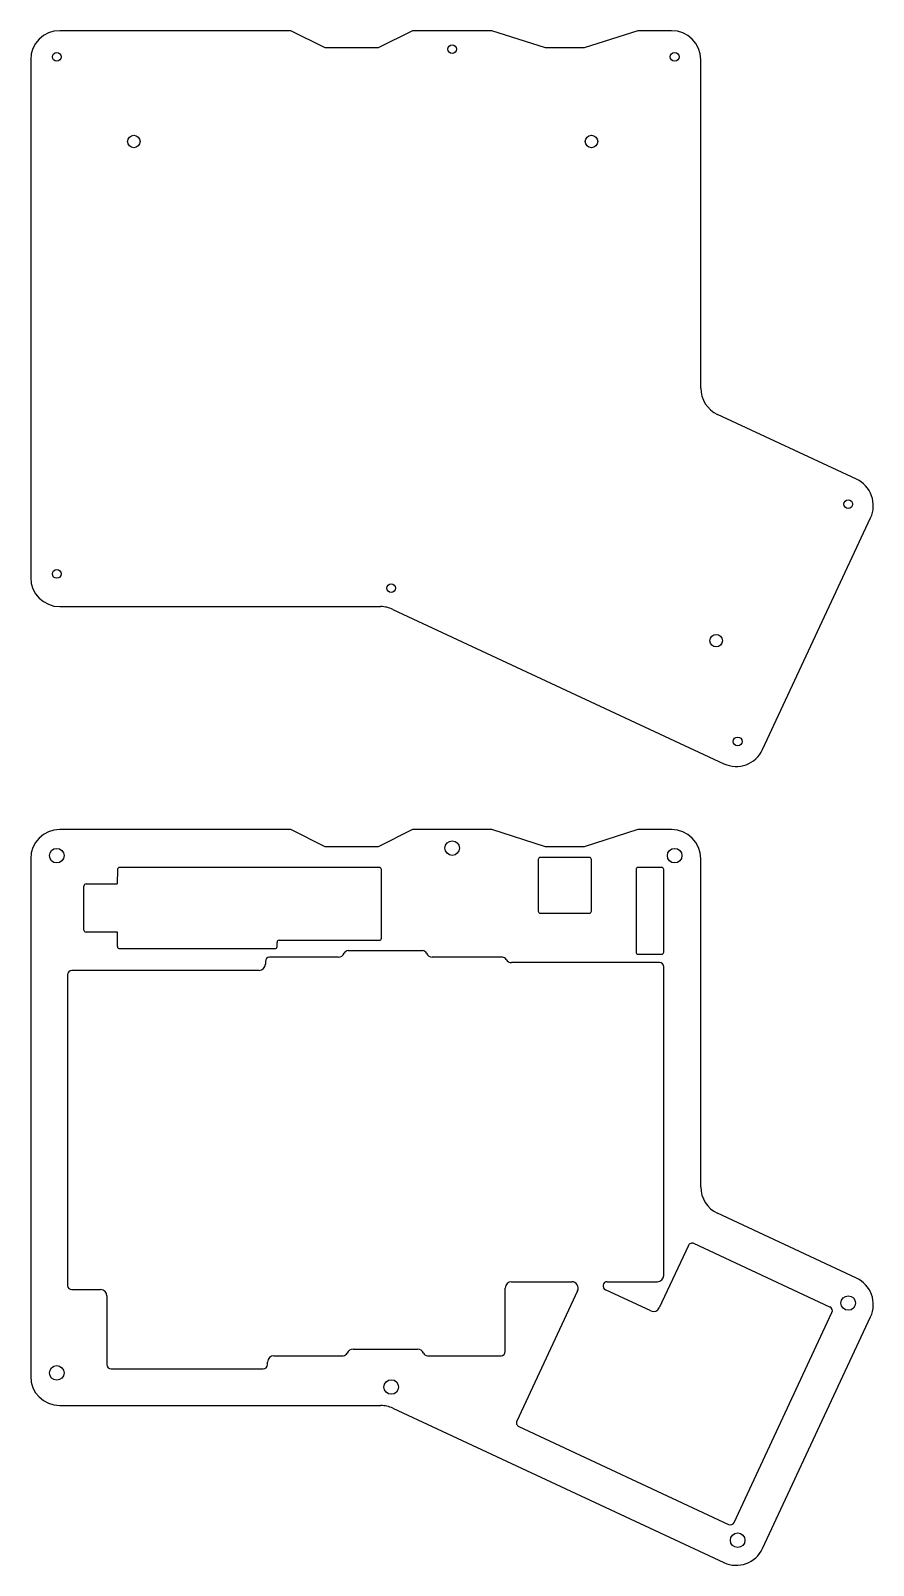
# Model space of a CAD drawing. Extents: x -270 to 328, y -806 to 376.
# Drawn here: x -87.2 to 115.4, y -192 to 176.8 of the extents above; entities that cross this region are included whole.
import ezdxf

# ---------------------------------------------------------------- set-up
doc = ezdxf.new("R2010")
doc.units = 0
doc.layers.get('0').update_dxf_attribs({"linetype": 'CONTINUOUS'})

msp = doc.modelspace()

# ---------------------------------------------------------------- linework, layer by layer
for p, q in [((-24.66, 176.84), (-80.17, 176.84)), ((66.92, 176.84), (58.8, 176.84)), ((-3.66, 172.72), (-16.36, 172.72)), ((45.92, 172.72), (36.58, 172.72)), ((-66.3, -24.79), (-66.36, -28.25)), ((-66.3, -43.29), (-66.3, -39.83))]:
    msp.add_line(p, q)
at = {"color": 7, "linetype": 'Continuous'}
for p, q in [((-16.36, 172.72), (-24.66, 176.84)), ((4.62, 176.84), (-3.66, 172.72)), ((23.7, 176.84), (4.62, 176.84)), ((36.58, 172.72), (23.7, 176.84)), ((58.8, 176.84), (45.92, 172.72)), ((-87.17, 169.84), (-87.17, 45.41)), ((73.92, 90.95), (73.92, 169.84)), ((111.37, 69.03), (77.96, 84.6)), ((88.79, 4.04), (114.75, 59.72)), ((-80.17, 38.41), (-3.04, 38.41)), ((-0.08, 37.75), (79.49, 0.66)), ((-24.66, -15.18), (-80.17, -15.18)), ((-16.36, -19.29), (-24.66, -15.18)), ((4.62, -15.18), (-3.65, -19.29)), ((23.7, -15.18), (4.62, -15.18)), ((36.58, -19.29), (23.7, -15.18)), ((58.8, -15.18), (45.92, -19.29)), ((66.92, -15.18), (58.8, -15.18)), ((-3.65, -19.29), (-16.36, -19.29)), ((47.14, -21.89), (35.37, -21.89)), ((45.92, -19.29), (36.58, -19.29)), ((-87.17, -22.18), (-87.17, -146.61)), ((-3.36, -24.29), (-65.8, -24.29)), ((-2.86, -41.29), (-2.86, -24.79)), ((34.87, -22.39), (34.87, -34.79)), ((47.64, -34.79), (47.64, -22.39)), ((58.36, -24.79), (58.36, -44.64)), ((64.51, -24.29), (58.86, -24.29)), ((65.01, -44.64), (65.01, -24.79)), ((73.92, -101.07), (73.92, -22.18)), ((-74.36, -39.32), (-74.36, -28.75)), ((-73.86, -28.25), (-66.36, -28.25)), ((35.37, -35.29), (47.14, -35.29)), ((-66.3, -39.83), (-73.86, -39.82)), ((-65.8, -43.79), (-28.44, -43.79)), ((-27.94, -43.29), (-27.94, -42.29)), ((-27.44, -41.79), (-3.36, -41.79)), ((-30.74, -46.89), (-30.74, -47.52)), ((-13.22, -45.87), (-29.73, -45.87)), ((7.03, -44.29), (-10.86, -44.29)), ((26.24, -45.87), (9.39, -45.87)), ((64, -47.14), (28.44, -47.14)), ((58.86, -45.14), (64.51, -45.14)), ((-78.28, -50.05), (-78.28, -124.76)), ((-32.27, -49.05), (-77.28, -49.05)), ((65.01, -122.35), (65.01, -48.16)), ((111.37, -122.99), (77.96, -107.41)), ((70.94, -115.17), (63.95, -130.14)), ((104.97, -129.93), (72.29, -114.68)), ((26.91, -140.62), (26.91, -125.38)), ((28.44, -123.85), (42.92, -123.85)), ((51.44, -123.85), (63.51, -123.85)), ((-77.28, -125.76), (-70.37, -125.76)), ((-68.84, -127.28), (-68.84, -143.79)), ((44.3, -126.02), (29.7, -157.33)), ((61.92, -130.88), (51.01, -125.79)), ((81.96, -181.7), (105.46, -131.28)), ((88.79, -187.97), (114.75, -132.29)), ((-9.66, -140.04), (5.83, -140.04)), ((-30.24, -143.79), (-30.24, -143.16)), ((-28.71, -141.63), (-12.02, -141.63)), ((8.19, -141.63), (25.9, -141.63)), ((-67.83, -144.81), (-31.25, -144.81)), ((-80.17, -153.61), (-3.04, -153.61)), ((-0.08, -154.26), (79.49, -191.36)), ((30.19, -158.68), (80.61, -182.19))]:
    msp.add_line(p, q, dxfattribs=at)
for centre, radius in [((14.16, 172.39), 1.05), ((-80.91, 170.57), 1.05), ((67.65, 170.57), 1.05), ((-62.36, 150.22), 1.5), ((47.64, 150.22), 1.5), ((109.39, 63.04), 1.05), ((-80.91, 46.26), 1.05), ((-0.5, 42.85), 1.05), ((77.64, 30.22), 1.5), ((82.8, 6.02), 1.05), ((14.16, -19.62), 1.75), ((-80.91, -21.44), 1.75), ((67.65, -21.44), 1.75), ((109.39, -128.98), 1.75), ((-80.91, -145.76), 1.75), ((-0.5, -149.16), 1.75), ((82.8, -185.99), 1.75)]:
    msp.add_circle(centre, radius, dxfattribs=at)
for centre, radius, start, end in [((-80.17, 169.84), 7, 90, 180), ((66.92, 169.84), 7, 0, 90), ((80.92, 90.95), 7, 180, 245.0019), ((108.41, 62.68), 7, 335.0002, 65.0019), ((-80.17, 45.41), 7, 180, 270), ((-3.04, 31.41), 7, 65.0046, 90), ((82.45, 7), 7, 245.0046, 335.0002), ((-80.17, -22.18), 7, 90, 180), ((66.92, -22.18), 7, 0, 90), ((35.37, -22.39), 0.5, 90, 180), ((47.14, -22.39), 0.5, 0, 90), ((-65.8, -24.79), 0.5, 90, 180), ((-3.36, -24.79), 0.5, 0, 90), ((58.86, -24.79), 0.5, 90, 180), ((64.51, -24.79), 0.5, 0, 90), ((-73.86, -28.75), 0.5, 90, 180), ((35.37, -34.79), 0.5, 180, 270), ((47.14, -34.79), 0.5, 270, 0), ((-73.86, -39.32), 0.5, 180, 270), ((-65.8, -43.29), 0.5, 180, 270), ((-28.44, -43.29), 0.5, 270, 0), ((-27.44, -42.29), 0.5, 90, 180), ((-3.36, -41.29), 0.5, 270, 0), ((-32.27, -47.52), 1.52, 270, 0), ((-29.73, -46.89), 1.02, 90, 180), ((-13.22, -44.35), 1.52, 270, 337.9757), ((-10.86, -45.3), 1.02, 90, 157.9757), ((7.03, -45.3), 1.02, 22.0243, 90), ((9.39, -44.35), 1.52, 202.0243, 270), ((26.24, -46.89), 1.02, 30, 90), ((28.44, -45.62), 1.52, 210, 270), ((58.86, -44.64), 0.5, 180, 270), ((64, -48.16), 1.02, 0, 90), ((64.51, -44.64), 0.5, 270, 0), ((-77.28, -50.05), 1, 90, 180), ((80.92, -101.07), 7, 180, 245.0019), ((71.86, -115.6), 1.02, 64.9737, 154.9737), ((-77.28, -124.76), 1, 180, 270), ((28.44, -125.38), 1.52, 90, 180), ((42.92, -125.38), 1.52, 335, 90), ((51.44, -124.87), 1.02, 90, 245), ((63.51, -122.35), 1.5, 270, 0), ((108.41, -129.33), 7, 335.0002, 65.0019), ((-70.37, -127.28), 1.52, 0, 90), ((62.57, -129.5), 1.52, 245.0043, 334.9737), ((104.54, -130.85), 1.02, 335, 65), ((-9.66, -141.57), 1.52, 90, 157.9757), ((5.83, -141.57), 1.52, 22.0243, 90), ((-67.83, -143.79), 1.02, 180, 270), ((-31.25, -143.79), 1.02, 270, 0), ((-28.71, -143.16), 1.52, 90, 180), ((-12.02, -140.62), 1.02, 270, 337.9757), ((8.19, -140.62), 1.02, 202.0243, 270), ((25.9, -140.62), 1.02, 270, 0), ((-80.17, -146.61), 7, 180, 270), ((-3.04, -160.61), 7, 65.0046, 90), ((30.62, -157.76), 1.02, 155, 245), ((81.03, -181.27), 1.02, 245, 335), ((82.45, -185.01), 7, 245.0046, 335.0002)]:
    msp.add_arc(centre, radius, start, end, dxfattribs=at)

doc.saveas('drawing.dxf')
